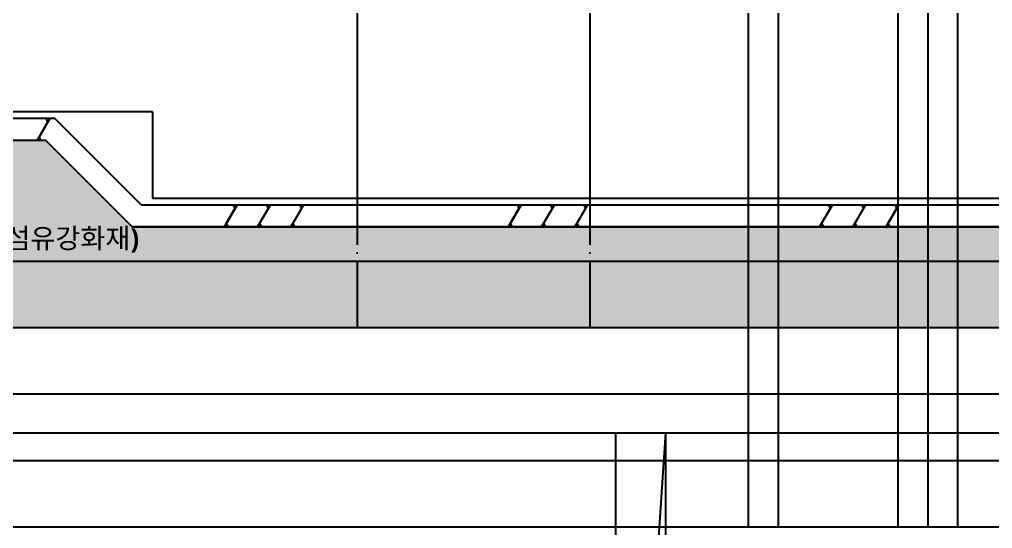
# Model space of a CAD drawing. Header units: millimetres. Extents: x 0 to 356400, y 0 to 68257.
# Drawn here: x 62825 to 71610, y 7384 to 11985 of the extents above; entities that cross this region are included whole.
import ezdxf
from ezdxf.enums import TextEntityAlignment as Align

# ---------------------------------------------------------------- set-up
doc = ezdxf.new("R2010")
doc.units = ezdxf.units.MM
doc.header["$LTSCALE"] = 75
doc.linetypes.add('CEN', pattern=[62, 60, -1, 0, -1])
for name, color, linetype in [('8', 8, 'Continuous'), ('A-ANNO-TEXT1', 7, 'Continuous'), ('A-CEN', 1, 'CEN'), ('A-SECT-MATR1-PAT', 8, 'Continuous'), ('A-SECT-MATR2', 6, 'Continuous'), ('A-ST-CONC', 2, 'Continuous')]:
    doc.layers.add(name, color=color, linetype=linetype)
for name, color, linetype, plot in [('Defpoint', 161, 'Continuous', False), ('G(그리드1)', 185, 'Continuous', False), ('G(그리드2)', 235, 'Continuous', False)]:
    doc.layers.add(name, color=color, linetype=linetype, plot=plot)
doc.styles.add('2020음성 1차', font='NanumGothicBold.ttf')

msp = doc.modelspace()

# ---------------------------------------------------------------- hatches: boundary and pattern name
at = {"layer": '8', "transparency": 33554687}
h = msp.add_hatch(color=256, dxfattribs=at)
h.dxf.hatch_style = 1
h.paths.add_polyline_path([(59825, 10890), (59825, 9200), (77125, 9200), (77125, 10040), (72065, 10040), (72065, 10110), (63842.2, 10110), (63062.2, 10890)])

# ---------------------------------------------------------------- linework, layer by layer
for p, q in [((68207.6, 8250), (68207.6, 1500)), ((68657.6, 8250), (68657.6, 1500))]:
    msp.add_line(p, q)
at = {"layer": '8'}
msp.add_lwpolyline([(59825, 10890), (59825, 9200), (77125, 9200), (77125, 10040), (72065, 10040), (72065, 10110), (63842.2, 10110), (63062.2, 10890)], close=True, dxfattribs=at)
at = {"layer": 'A-CEN'}
for p, q in [((65875, 56300), (65875, 9200)), ((67975, 56300), (67975, 9200))]:
    msp.add_line(p, q, dxfattribs=at)
at = {"layer": 'A-SECT-MATR1-PAT'}
for points in [[(63099.9, 11090), (62984.5, 10890), (63001.8, 10920), (63019.1, 10890), (63001.8, 10920), (63082.6, 11060), (63065.3, 11090)], [(64790.3, 10310), (64674.8, 10110), (64692.1, 10140), (64709.4, 10110), (64692.1, 10140), (64772.9, 10280), (64755.6, 10310)], [(65090.3, 10310), (64974.8, 10110), (64992.1, 10140), (65009.4, 10110), (64992.1, 10140), (65072.9, 10280), (65055.6, 10310)], [(65390.3, 10310), (65274.8, 10110), (65292.1, 10140), (65309.4, 10110), (65292.1, 10140), (65372.9, 10280), (65355.6, 10310)], [(67354.6, 10310), (67239.2, 10110), (67256.5, 10140), (67273.8, 10110), (67256.5, 10140), (67337.3, 10280), (67320, 10310)], [(67654.6, 10310), (67539.2, 10110), (67556.5, 10140), (67573.8, 10110), (67556.5, 10140), (67637.3, 10280), (67620, 10310)], [(67954.6, 10310), (67839.2, 10110), (67856.5, 10140), (67873.8, 10110), (67856.5, 10140), (67937.3, 10280), (67920, 10310)], [(70164.4, 10310), (70048.9, 10110), (70066.2, 10140), (70083.6, 10110), (70066.2, 10140), (70147.1, 10280), (70129.7, 10310)], [(70464.4, 10310), (70348.9, 10110), (70366.2, 10140), (70383.6, 10110), (70366.2, 10140), (70447.1, 10280), (70429.7, 10310)], [(70764.4, 10310), (70648.9, 10110), (70666.2, 10140), (70683.6, 10110), (70666.2, 10140), (70747.1, 10280), (70729.7, 10310)]]:
    msp.add_lwpolyline(points, dxfattribs=at)
at = {"layer": 'A-SECT-MATR2'}
for p, q in [((63145, 11090), (59825, 11090)), ((63925, 10310), (63145, 11090)), ((63062.2, 10890), (59825, 10890)), ((63842.2, 10110), (63062.2, 10890)), ((63925, 10310), (72265, 10310)), ((63842.2, 10110), (72065, 10110))]:
    msp.add_line(p, q, dxfattribs=at)
at = {"layer": 'A-ST-CONC'}
for p, q in [((64025, 11150), (59825, 11150)), ((64025, 11150), (64025, 10370)), ((64025, 10370), (72325, 10370))]:
    msp.add_line(p, q, dxfattribs=at)
at = {"layer": 'Defpoint'}
msp.add_lwpolyline([(46050, 61500), (46050, 8250), (87600, 8250), (87600, 61500)], close=True, dxfattribs=at)
at = {"layer": 'G(그리드1)'}
msp.add_line((68657.6, 8250), (68207.6, 1500), dxfattribs=at)
for points in [[(79525, 58700), (56825, 58700), (56825, 7400), (79525, 7400)], [(78925, 58100), (57425, 58100), (57425, 8000), (78925, 8000)], [(78325, 57500), (58025, 57500), (58025, 8600), (78325, 8600)], [(77125, 56300), (59225, 56300), (59225, 9200), (77125, 9200)]]:
    msp.add_lwpolyline(points, close=True, dxfattribs=at)
at = {"layer": 'G(그리드2)'}
for p, q in [((69405, 59300), (69405, 7400)), ((69675, 59300), (69675, 7400)), ((70755, 59300), (70755, 7400)), ((71025, 59300), (71025, 7400)), ((71295, 59300), (71295, 7400))]:
    msp.add_line(p, q, dxfattribs=at)
msp.add_lwpolyline([(76525, 55700), (59825, 55700), (59825, 9800), (76525, 9800)], close=True, dxfattribs=at)

# ---------------------------------------------------------------- texts
at = {"layer": 'A-ANNO-TEXT1', "style": '2020음성 1차'}
msp.add_text('THK60 버림CONC.(섬유강화재)', height=180, dxfattribs=at).set_placement((60622.9, 10006.4), align=Align.MIDDLE_LEFT)

doc.saveas('drawing.dxf')
